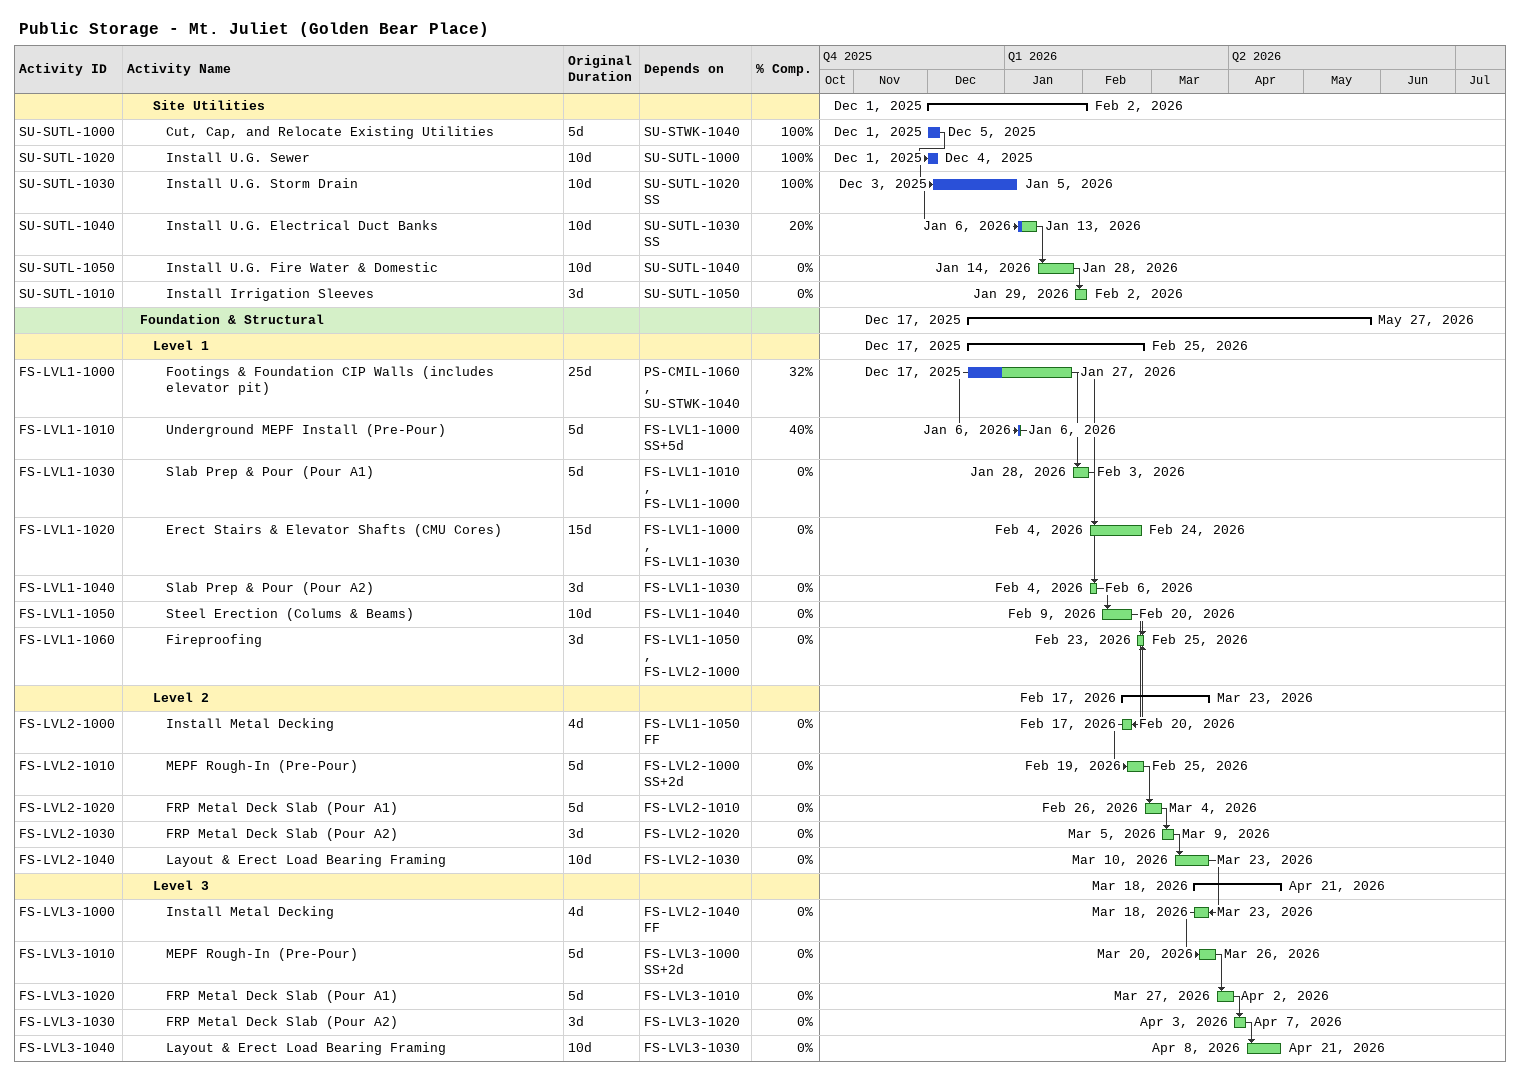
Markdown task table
Public Storage - Mt. Juliet (Golden Bear Place)

| ID | Level | Task | Original duration | Start | Finish | Predecessors | % complete |
|---|---|---|---|---|---|---|---|
|  | 3 | **Site Utilities** |  | 2025-12-01 | 2026-02-02 |  |  |
| SU-SUTL-1000 | 4 | Cut, Cap, and Relocate Existing Utilities | 5d | 2025-12-01 | 2025-12-05 | SU-STWK-1040 | 100 |
| SU-SUTL-1020 | 4 | Install U.G. Sewer | 10d | 2025-12-01 | 2025-12-04 | SU-SUTL-1000 | 100 |
| SU-SUTL-1030 | 4 | Install U.G. Storm Drain | 10d | 2025-12-03 | 2026-01-05 | SU-SUTL-1020SS | 100 |
| SU-SUTL-1040 | 4 | Install U.G. Electrical Duct Banks | 10d | 2026-01-06 | 2026-01-13 | SU-SUTL-1030SS | 20 |
| SU-SUTL-1050 | 4 | Install U.G. Fire Water & Domestic | 10d | 2026-01-14 | 2026-01-28 | SU-SUTL-1040 | 0 |
| SU-SUTL-1010 | 4 | Install Irrigation Sleeves | 3d | 2026-01-29 | 2026-02-02 | SU-SUTL-1050 | 0 |
|  | 2 | **Foundation & Structural** |  | 2025-12-17 | 2026-05-27 |  |  |
|  | 3 | **Level 1** |  | 2025-12-17 | 2026-02-25 |  |  |
| FS-LVL1-1000 | 4 | Footings & Foundation CIP Walls (includes elevator pit) | 25d | 2025-12-17 | 2026-01-27 | PS-CMIL-1060, SU-STWK-1040 | 32 |
| FS-LVL1-1010 | 4 | Underground MEPF Install (Pre-Pour) | 5d | 2026-01-06 | 2026-01-06 | FS-LVL1-1000SS+5d | 40 |
| FS-LVL1-1030 | 4 | Slab Prep & Pour (Pour A1) | 5d | 2026-01-28 | 2026-02-03 | FS-LVL1-1010, FS-LVL1-1000 | 0 |
| FS-LVL1-1020 | 4 | Erect Stairs & Elevator Shafts (CMU Cores) | 15d | 2026-02-04 | 2026-02-24 | FS-LVL1-1000, FS-LVL1-1030 | 0 |
| FS-LVL1-1040 | 4 | Slab Prep & Pour (Pour A2) | 3d | 2026-02-04 | 2026-02-06 | FS-LVL1-1030 | 0 |
| FS-LVL1-1050 | 4 | Steel Erection (Colums & Beams) | 10d | 2026-02-09 | 2026-02-20 | FS-LVL1-1040 | 0 |
| FS-LVL1-1060 | 4 | Fireproofing | 3d | 2026-02-23 | 2026-02-25 | FS-LVL1-1050, FS-LVL2-1000 | 0 |
|  | 3 | **Level 2** |  | 2026-02-17 | 2026-03-23 |  |  |
| FS-LVL2-1000 | 4 | Install Metal Decking | 4d | 2026-02-17 | 2026-02-20 | FS-LVL1-1050FF | 0 |
| FS-LVL2-1010 | 4 | MEPF Rough-In (Pre-Pour) | 5d | 2026-02-19 | 2026-02-25 | FS-LVL2-1000SS+2d | 0 |
| FS-LVL2-1020 | 4 | FRP Metal Deck Slab (Pour A1) | 5d | 2026-02-26 | 2026-03-04 | FS-LVL2-1010 | 0 |
| FS-LVL2-1030 | 4 | FRP Metal Deck Slab (Pour A2) | 3d | 2026-03-05 | 2026-03-09 | FS-LVL2-1020 | 0 |
| FS-LVL2-1040 | 4 | Layout & Erect Load Bearing Framing | 10d | 2026-03-10 | 2026-03-23 | FS-LVL2-1030 | 0 |
|  | 3 | **Level 3** |  | 2026-03-18 | 2026-04-21 |  |  |
| FS-LVL3-1000 | 4 | Install Metal Decking | 4d | 2026-03-18 | 2026-03-23 | FS-LVL2-1040FF | 0 |
| FS-LVL3-1010 | 4 | MEPF Rough-In (Pre-Pour) | 5d | 2026-03-20 | 2026-03-26 | FS-LVL3-1000SS+2d | 0 |
| FS-LVL3-1020 | 4 | FRP Metal Deck Slab (Pour A1) | 5d | 2026-03-27 | 2026-04-02 | FS-LVL3-1010 | 0 |
| FS-LVL3-1030 | 4 | FRP Metal Deck Slab (Pour A2) | 3d | 2026-04-03 | 2026-04-07 | FS-LVL3-1020 | 0 |
| FS-LVL3-1040 | 4 | Layout & Erect Load Bearing Framing | 10d | 2026-04-08 | 2026-04-21 | FS-LVL3-1030 | 0 |
